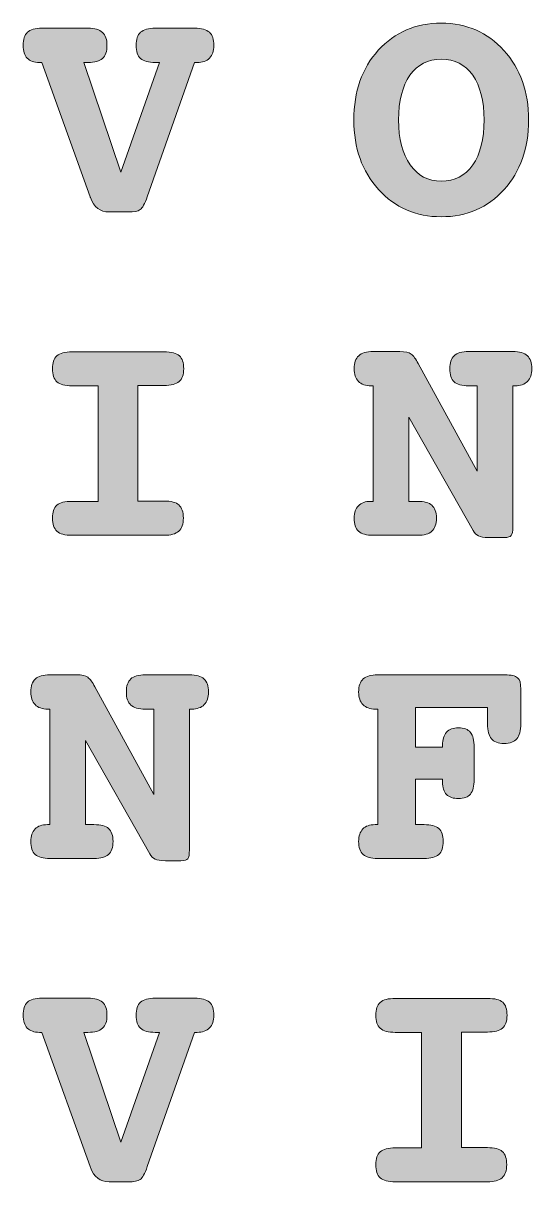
# Model space of a CAD drawing. Header units: inches. Extents: x 2 to 119, y -59 to -2.
# Drawn here: x 31.96 to 43.84, y -59 to -31.95 of the extents above; entities that cross this region are included whole.
import ezdxf

# ---------------------------------------------------------------- set-up
doc = ezdxf.new("R2010")
doc.units = ezdxf.units.IN
doc.header["$MEASUREMENT"] = 0
doc.layers.add('Ebene 1', color=7, linetype='Continuous')

# ---------------------------------------------------------------- blocks, each defined once
blk = doc.blocks.new('block 2')
at = {"layer": 'Ebene 1', "true_color": 0xffffff}
h = blk.add_hatch(color=7, dxfattribs=at)
h.dxf.hatch_style = 2
edge = h.paths.add_edge_path()
edge.add_spline(control_points=[(35.145, -32.864), (35.145, -32.864), (35.047, -32.864), (35.047, -32.864), (34.89, -32.864), (34.777, -32.833), (34.707, -32.771), (34.637, -32.708), (34.602, -32.607), (34.602, -32.467), (34.602, -32.325), (34.637, -32.222), (34.707, -32.159), (34.777, -32.097), (34.893, -32.065), (35.054, -32.065), (35.054, -32.065), (35.966, -32.065), (35.966, -32.065), (36.13, -32.065), (36.246, -32.097), (36.315, -32.159), (36.383, -32.222), (36.418, -32.325), (36.418, -32.467), (36.418, -32.595), (36.384, -32.693), (36.317, -32.761), (36.249, -32.83), (36.151, -32.864), (36.024, -32.864), (36.024, -32.864), (35.966, -32.864), (35.966, -32.864), (35.966, -32.864), (34.862, -36.001), (34.862, -36.001), (34.805, -36.165), (34.749, -36.265), (34.696, -36.301), (34.643, -36.337), (34.55, -36.355), (34.418, -36.355), (34.418, -36.355), (33.973, -36.355), (33.973, -36.355), (33.763, -36.355), (33.617, -36.243), (33.535, -36.019), (33.532, -36.012), (33.53, -36.006), (33.528, -36.001), (33.528, -36.001), (32.403, -32.864), (32.403, -32.864), (32.403, -32.864), (32.345, -32.864), (32.345, -32.864), (32.219, -32.864), (32.125, -32.831), (32.061, -32.763), (31.997, -32.696), (31.965, -32.597), (31.965, -32.467), (31.965, -32.325), (31.998, -32.222), (32.064, -32.159), (32.131, -32.097), (32.244, -32.065), (32.403, -32.065), (32.403, -32.065), (33.477, -32.065), (33.477, -32.065), (33.634, -32.065), (33.747, -32.097), (33.817, -32.161), (33.887, -32.225), (33.922, -32.327), (33.922, -32.467), (33.922, -32.607), (33.887, -32.708), (33.817, -32.771), (33.747, -32.833), (33.634, -32.864), (33.477, -32.864), (33.477, -32.864), (33.379, -32.864), (33.379, -32.864), (33.379, -32.864), (34.248, -35.429), (34.248, -35.429), (34.248, -35.429), (35.145, -32.864), (35.145, -32.864)], knot_values=[0, 0, 0, 0, 1, 1, 1, 2, 2, 2, 3, 3, 3, 4, 4, 4, 5, 5, 5, 6, 6, 6, 7, 7, 7, 8, 8, 8, 9, 9, 9, 10, 10, 10, 11, 11, 11, 12, 12, 12, 13, 13, 13, 14, 14, 14, 15, 15, 15, 16, 16, 16, 17, 17, 17, 18, 18, 18, 19, 19, 19, 20, 20, 20, 21, 21, 21, 22, 22, 22, 23, 23, 23, 24, 24, 24, 25, 25, 25, 26, 26, 26, 27, 27, 27, 28, 28, 28, 29, 29, 29, 30, 30, 30, 31, 31, 31, 31], degree=3, periodic=1)
h = blk.add_hatch(color=7, dxfattribs=at)
h.dxf.hatch_style = 2
edge = h.paths.add_edge_path()
edge.add_spline(control_points=[(43.765, -34.207), (43.765, -34.867), (43.574, -35.409), (43.192, -35.833), (42.81, -36.256), (42.322, -36.467), (41.726, -36.467), (41.136, -36.467), (40.648, -36.255), (40.263, -35.829), (39.877, -35.404), (39.685, -34.863), (39.685, -34.207), (39.685, -33.544), (39.875, -33.001), (40.257, -32.579), (40.639, -32.157), (41.129, -31.946), (41.726, -31.946), (42.319, -31.946), (42.807, -32.158), (43.19, -32.583), (43.573, -33.007), (43.765, -33.548), (43.765, -34.207)], knot_values=[0, 0, 0, 0, 1, 1, 1, 2, 2, 2, 3, 3, 3, 4, 4, 4, 5, 5, 5, 6, 6, 6, 7, 7, 7, 8, 8, 8, 8], degree=3, periodic=1)
edge = h.paths.add_edge_path()
edge.add_spline(control_points=[(41.726, -35.636), (42.037, -35.636), (42.281, -35.51), (42.46, -35.257), (42.638, -35.006), (42.727, -34.655), (42.727, -34.207), (42.727, -33.761), (42.638, -33.412), (42.461, -33.161), (42.284, -32.911), (42.039, -32.785), (41.726, -32.785), (41.416, -32.785), (41.172, -32.911), (40.995, -33.161), (40.819, -33.412), (40.73, -33.761), (40.73, -34.207), (40.73, -34.65), (40.82, -34.999), (40.999, -35.254), (41.178, -35.508), (41.421, -35.636), (41.726, -35.636)], knot_values=[0, 0, 0, 0, 1, 1, 1, 2, 2, 2, 3, 3, 3, 4, 4, 4, 5, 5, 5, 6, 6, 6, 7, 7, 7, 8, 8, 8, 8], degree=3, periodic=1)
h = blk.add_hatch(color=7, dxfattribs=at)
h.dxf.hatch_style = 2
edge = h.paths.add_edge_path()
edge.add_spline(control_points=[(35.253, -39.622), (35.424, -39.622), (35.544, -39.652), (35.611, -39.713), (35.679, -39.773), (35.713, -39.874), (35.713, -40.017), (35.713, -40.156), (35.678, -40.256), (35.608, -40.317), (35.538, -40.377), (35.42, -40.407), (35.253, -40.407), (35.253, -40.407), (34.645, -40.407), (34.645, -40.407), (34.645, -40.407), (34.645, -43.105), (34.645, -43.105), (34.645, -43.105), (35.253, -43.105), (35.253, -43.105), (35.417, -43.105), (35.534, -43.136), (35.602, -43.198), (35.671, -43.259), (35.705, -43.361), (35.705, -43.504), (35.705, -43.644), (35.67, -43.745), (35.599, -43.809), (35.527, -43.873), (35.412, -43.905), (35.253, -43.905), (35.253, -43.905), (33.104, -43.905), (33.104, -43.905), (32.94, -43.905), (32.823, -43.874), (32.754, -43.811), (32.684, -43.748), (32.649, -43.646), (32.649, -43.504), (32.649, -43.364), (32.683, -43.264), (32.752, -43.203), (32.821, -43.143), (32.938, -43.113), (33.104, -43.113), (33.104, -43.113), (33.712, -43.113), (33.712, -43.113), (33.712, -43.113), (33.712, -40.414), (33.712, -40.414), (33.712, -40.414), (33.104, -40.414), (33.104, -40.414), (32.94, -40.414), (32.823, -40.383), (32.754, -40.32), (32.684, -40.258), (32.649, -40.156), (32.649, -40.017), (32.649, -39.877), (32.683, -39.776), (32.752, -39.714), (32.821, -39.653), (32.938, -39.622), (33.104, -39.622), (33.104, -39.622), (35.253, -39.622), (35.253, -39.622)], knot_values=[0, 0, 0, 0, 1, 1, 1, 2, 2, 2, 3, 3, 3, 4, 4, 4, 5, 5, 5, 6, 6, 6, 7, 7, 7, 8, 8, 8, 9, 9, 9, 10, 10, 10, 11, 11, 11, 12, 12, 12, 13, 13, 13, 14, 14, 14, 15, 15, 15, 16, 16, 16, 17, 17, 17, 18, 18, 18, 19, 19, 19, 20, 20, 20, 21, 21, 21, 22, 22, 22, 23, 23, 23, 24, 24, 24, 24], degree=3, periodic=1)
h = blk.add_hatch(color=7, dxfattribs=at)
h.dxf.hatch_style = 2
edge = h.paths.add_edge_path()
edge.add_spline(control_points=[(42.567, -42.407), (42.567, -42.407), (42.567, -40.414), (42.567, -40.414), (42.567, -40.414), (42.369, -40.414), (42.369, -40.414), (42.209, -40.414), (42.095, -40.383), (42.027, -40.32), (41.958, -40.258), (41.924, -40.156), (41.924, -40.017), (41.924, -39.877), (41.958, -39.775), (42.027, -39.711), (42.095, -39.647), (42.209, -39.615), (42.369, -39.615), (42.369, -39.615), (43.396, -39.615), (43.396, -39.615), (43.553, -39.615), (43.666, -39.647), (43.736, -39.711), (43.806, -39.775), (43.841, -39.877), (43.841, -40.017), (43.841, -40.144), (43.807, -40.243), (43.739, -40.311), (43.672, -40.38), (43.575, -40.414), (43.45, -40.414), (43.45, -40.414), (43.396, -40.414), (43.396, -40.414), (43.396, -40.414), (43.396, -43.699), (43.396, -43.699), (43.396, -43.812), (43.384, -43.883), (43.36, -43.912), (43.336, -43.941), (43.281, -43.956), (43.197, -43.956), (43.197, -43.956), (42.835, -43.956), (42.835, -43.956), (42.72, -43.956), (42.639, -43.944), (42.593, -43.919), (42.547, -43.895), (42.506, -43.853), (42.47, -43.793), (42.47, -43.793), (40.969, -41.149), (40.969, -41.149), (40.969, -41.149), (40.969, -43.113), (40.969, -43.113), (40.969, -43.113), (41.168, -43.113), (41.168, -43.113), (41.327, -43.113), (41.441, -43.144), (41.509, -43.205), (41.578, -43.267), (41.613, -43.366), (41.613, -43.504), (41.613, -43.646), (41.578, -43.748), (41.508, -43.811), (41.438, -43.874), (41.324, -43.905), (41.168, -43.905), (41.168, -43.905), (40.137, -43.905), (40.137, -43.905), (39.98, -43.905), (39.867, -43.874), (39.797, -43.811), (39.727, -43.748), (39.692, -43.646), (39.692, -43.504), (39.692, -43.378), (39.726, -43.282), (39.793, -43.214), (39.861, -43.147), (39.956, -43.113), (40.079, -43.113), (40.079, -43.113), (40.137, -43.113), (40.137, -43.113), (40.137, -43.113), (40.137, -40.414), (40.137, -40.414), (40.137, -40.414), (40.086, -40.414), (40.086, -40.414), (39.958, -40.414), (39.861, -40.38), (39.793, -40.311), (39.726, -40.243), (39.692, -40.144), (39.692, -40.017), (39.692, -39.877), (39.727, -39.775), (39.799, -39.711), (39.87, -39.647), (39.982, -39.615), (40.137, -39.615), (40.137, -39.615), (40.759, -39.615), (40.759, -39.615), (40.887, -39.615), (40.975, -39.634), (41.025, -39.673), (41.074, -39.711), (41.129, -39.786), (41.189, -39.897), (41.189, -39.897), (42.567, -42.407), (42.567, -42.407)], knot_values=[0, 0, 0, 0, 1, 1, 1, 2, 2, 2, 3, 3, 3, 4, 4, 4, 5, 5, 5, 6, 6, 6, 7, 7, 7, 8, 8, 8, 9, 9, 9, 10, 10, 10, 11, 11, 11, 12, 12, 12, 13, 13, 13, 14, 14, 14, 15, 15, 15, 16, 16, 16, 17, 17, 17, 18, 18, 18, 19, 19, 19, 20, 20, 20, 21, 21, 21, 22, 22, 22, 23, 23, 23, 24, 24, 24, 25, 25, 25, 26, 26, 26, 27, 27, 27, 28, 28, 28, 29, 29, 29, 30, 30, 30, 31, 31, 31, 32, 32, 32, 33, 33, 33, 34, 34, 34, 35, 35, 35, 36, 36, 36, 37, 37, 37, 38, 38, 38, 39, 39, 39, 40, 40, 40, 41, 41, 41, 41], degree=3, periodic=1)
h = blk.add_hatch(color=7, dxfattribs=at)
h.dxf.hatch_style = 2
edge = h.paths.add_edge_path()
edge.add_spline(control_points=[(35.018, -49.957), (35.018, -49.957), (35.018, -47.964), (35.018, -47.964), (35.018, -47.964), (34.819, -47.964), (34.819, -47.964), (34.66, -47.964), (34.546, -47.932), (34.477, -47.869), (34.408, -47.807), (34.374, -47.706), (34.374, -47.565), (34.374, -47.426), (34.408, -47.324), (34.477, -47.26), (34.546, -47.196), (34.66, -47.164), (34.819, -47.164), (34.819, -47.164), (35.846, -47.164), (35.846, -47.164), (36.003, -47.164), (36.116, -47.196), (36.186, -47.26), (36.256, -47.324), (36.291, -47.426), (36.291, -47.565), (36.291, -47.694), (36.258, -47.792), (36.19, -47.86), (36.123, -47.929), (36.026, -47.964), (35.901, -47.964), (35.901, -47.964), (35.846, -47.964), (35.846, -47.964), (35.846, -47.964), (35.846, -51.248), (35.846, -51.248), (35.846, -51.362), (35.834, -51.433), (35.81, -51.461), (35.786, -51.49), (35.732, -51.505), (35.647, -51.505), (35.647, -51.505), (35.286, -51.505), (35.286, -51.505), (35.17, -51.505), (35.089, -51.493), (35.043, -51.469), (34.998, -51.445), (34.957, -51.403), (34.92, -51.342), (34.92, -51.342), (33.419, -48.698), (33.419, -48.698), (33.419, -48.698), (33.419, -50.662), (33.419, -50.662), (33.419, -50.662), (33.618, -50.662), (33.618, -50.662), (33.777, -50.662), (33.891, -50.693), (33.96, -50.754), (34.029, -50.816), (34.063, -50.915), (34.063, -51.053), (34.063, -51.195), (34.028, -51.297), (33.958, -51.36), (33.888, -51.423), (33.775, -51.454), (33.618, -51.454), (33.618, -51.454), (32.587, -51.454), (32.587, -51.454), (32.43, -51.454), (32.317, -51.423), (32.247, -51.36), (32.177, -51.297), (32.142, -51.195), (32.142, -51.053), (32.142, -50.927), (32.176, -50.831), (32.244, -50.763), (32.311, -50.696), (32.406, -50.662), (32.529, -50.662), (32.529, -50.662), (32.587, -50.662), (32.587, -50.662), (32.587, -50.662), (32.587, -47.964), (32.587, -47.964), (32.587, -47.964), (32.537, -47.964), (32.537, -47.964), (32.409, -47.964), (32.311, -47.929), (32.244, -47.86), (32.176, -47.792), (32.142, -47.694), (32.142, -47.565), (32.142, -47.426), (32.178, -47.324), (32.249, -47.26), (32.32, -47.196), (32.433, -47.164), (32.587, -47.164), (32.587, -47.164), (33.209, -47.164), (33.209, -47.164), (33.337, -47.164), (33.426, -47.183), (33.475, -47.222), (33.525, -47.261), (33.58, -47.335), (33.64, -47.446), (33.64, -47.446), (35.018, -49.957), (35.018, -49.957)], knot_values=[0, 0, 0, 0, 1, 1, 1, 2, 2, 2, 3, 3, 3, 4, 4, 4, 5, 5, 5, 6, 6, 6, 7, 7, 7, 8, 8, 8, 9, 9, 9, 10, 10, 10, 11, 11, 11, 12, 12, 12, 13, 13, 13, 14, 14, 14, 15, 15, 15, 16, 16, 16, 17, 17, 17, 18, 18, 18, 19, 19, 19, 20, 20, 20, 21, 21, 21, 22, 22, 22, 23, 23, 23, 24, 24, 24, 25, 25, 25, 26, 26, 26, 27, 27, 27, 28, 28, 28, 29, 29, 29, 30, 30, 30, 31, 31, 31, 32, 32, 32, 33, 33, 33, 34, 34, 34, 35, 35, 35, 36, 36, 36, 37, 37, 37, 38, 38, 38, 39, 39, 39, 40, 40, 40, 41, 41, 41, 41], degree=3, periodic=1)
h = blk.add_hatch(color=7, dxfattribs=at)
h.dxf.hatch_style = 2
edge = h.paths.add_edge_path()
edge.add_spline(control_points=[(43.208, -47.164), (43.357, -47.164), (43.458, -47.186), (43.508, -47.231), (43.559, -47.276), (43.584, -47.364), (43.584, -47.497), (43.584, -47.497), (43.584, -48.307), (43.584, -48.307), (43.584, -48.469), (43.553, -48.586), (43.492, -48.658), (43.43, -48.731), (43.331, -48.766), (43.193, -48.766), (43.056, -48.766), (42.957, -48.731), (42.897, -48.66), (42.836, -48.589), (42.807, -48.471), (42.807, -48.307), (42.807, -48.307), (42.807, -47.927), (42.807, -47.927), (42.807, -47.927), (41.124, -47.927), (41.124, -47.927), (41.124, -47.927), (41.124, -48.853), (41.124, -48.853), (41.124, -48.853), (41.757, -48.853), (41.757, -48.853), (41.757, -48.853), (41.757, -48.81), (41.757, -48.81), (41.757, -48.675), (41.788, -48.573), (41.849, -48.504), (41.911, -48.436), (42.003, -48.401), (42.126, -48.401), (42.257, -48.401), (42.351, -48.437), (42.408, -48.508), (42.466, -48.579), (42.495, -48.694), (42.495, -48.853), (42.495, -48.853), (42.495, -49.602), (42.495, -49.602), (42.495, -49.764), (42.466, -49.879), (42.408, -49.949), (42.351, -50.019), (42.257, -50.054), (42.126, -50.054), (42.003, -50.054), (41.911, -50.022), (41.849, -49.958), (41.788, -49.895), (41.757, -49.797), (41.757, -49.667), (41.757, -49.667), (41.757, -49.602), (41.757, -49.602), (41.757, -49.602), (41.124, -49.602), (41.124, -49.602), (41.124, -49.602), (41.124, -50.662), (41.124, -50.662), (41.124, -50.662), (41.324, -50.662), (41.324, -50.662), (41.484, -50.662), (41.599, -50.693), (41.668, -50.754), (41.737, -50.816), (41.772, -50.915), (41.772, -51.053), (41.772, -51.195), (41.737, -51.297), (41.666, -51.36), (41.596, -51.423), (41.482, -51.454), (41.324, -51.454), (41.324, -51.454), (40.242, -51.454), (40.242, -51.454), (40.085, -51.454), (39.972, -51.423), (39.902, -51.36), (39.832, -51.297), (39.797, -51.195), (39.797, -51.053), (39.797, -50.927), (39.83, -50.831), (39.896, -50.763), (39.962, -50.696), (40.057, -50.662), (40.18, -50.662), (40.18, -50.662), (40.242, -50.662), (40.242, -50.662), (40.242, -50.662), (40.242, -47.964), (40.242, -47.964), (40.242, -47.964), (40.187, -47.964), (40.187, -47.964), (40.062, -47.964), (39.966, -47.929), (39.898, -47.86), (39.83, -47.792), (39.797, -47.694), (39.797, -47.565), (39.797, -47.426), (39.832, -47.324), (39.903, -47.26), (39.974, -47.196), (40.087, -47.164), (40.242, -47.164), (40.242, -47.164), (43.208, -47.164), (43.208, -47.164)], knot_values=[0, 0, 0, 0, 1, 1, 1, 2, 2, 2, 3, 3, 3, 4, 4, 4, 5, 5, 5, 6, 6, 6, 7, 7, 7, 8, 8, 8, 9, 9, 9, 10, 10, 10, 11, 11, 11, 12, 12, 12, 13, 13, 13, 14, 14, 14, 15, 15, 15, 16, 16, 16, 17, 17, 17, 18, 18, 18, 19, 19, 19, 20, 20, 20, 21, 21, 21, 22, 22, 22, 23, 23, 23, 24, 24, 24, 25, 25, 25, 26, 26, 26, 27, 27, 27, 28, 28, 28, 29, 29, 29, 30, 30, 30, 31, 31, 31, 32, 32, 32, 33, 33, 33, 34, 34, 34, 35, 35, 35, 36, 36, 36, 37, 37, 37, 38, 38, 38, 39, 39, 39, 40, 40, 40, 41, 41, 41, 42, 42, 42, 42], degree=3, periodic=1)
h = blk.add_hatch(color=7, dxfattribs=at)
h.dxf.hatch_style = 2
edge = h.paths.add_edge_path()
edge.add_spline(control_points=[(35.145, -55.513), (35.145, -55.513), (35.047, -55.513), (35.047, -55.513), (34.89, -55.513), (34.777, -55.482), (34.707, -55.419), (34.637, -55.356), (34.602, -55.255), (34.602, -55.115), (34.602, -54.973), (34.637, -54.87), (34.707, -54.808), (34.777, -54.745), (34.893, -54.714), (35.054, -54.714), (35.054, -54.714), (35.966, -54.714), (35.966, -54.714), (36.13, -54.714), (36.246, -54.745), (36.315, -54.808), (36.383, -54.87), (36.418, -54.973), (36.418, -55.115), (36.418, -55.243), (36.384, -55.341), (36.317, -55.41), (36.249, -55.479), (36.151, -55.513), (36.024, -55.513), (36.024, -55.513), (35.966, -55.513), (35.966, -55.513), (35.966, -55.513), (34.862, -58.649), (34.862, -58.649), (34.805, -58.813), (34.749, -58.914), (34.696, -58.949), (34.643, -58.986), (34.55, -59.004), (34.418, -59.004), (34.418, -59.004), (33.973, -59.004), (33.973, -59.004), (33.763, -59.004), (33.617, -58.891), (33.535, -58.668), (33.532, -58.66), (33.53, -58.654), (33.528, -58.649), (33.528, -58.649), (32.403, -55.513), (32.403, -55.513), (32.403, -55.513), (32.345, -55.513), (32.345, -55.513), (32.219, -55.513), (32.125, -55.479), (32.061, -55.412), (31.997, -55.344), (31.965, -55.245), (31.965, -55.115), (31.965, -54.973), (31.998, -54.87), (32.064, -54.808), (32.131, -54.745), (32.244, -54.714), (32.403, -54.714), (32.403, -54.714), (33.477, -54.714), (33.477, -54.714), (33.634, -54.714), (33.747, -54.746), (33.817, -54.809), (33.887, -54.873), (33.922, -54.975), (33.922, -55.115), (33.922, -55.255), (33.887, -55.356), (33.817, -55.419), (33.747, -55.482), (33.634, -55.513), (33.477, -55.513), (33.477, -55.513), (33.379, -55.513), (33.379, -55.513), (33.379, -55.513), (34.248, -58.078), (34.248, -58.078), (34.248, -58.078), (35.145, -55.513), (35.145, -55.513)], knot_values=[0, 0, 0, 0, 1, 1, 1, 2, 2, 2, 3, 3, 3, 4, 4, 4, 5, 5, 5, 6, 6, 6, 7, 7, 7, 8, 8, 8, 9, 9, 9, 10, 10, 10, 11, 11, 11, 12, 12, 12, 13, 13, 13, 14, 14, 14, 15, 15, 15, 16, 16, 16, 17, 17, 17, 18, 18, 18, 19, 19, 19, 20, 20, 20, 21, 21, 21, 22, 22, 22, 23, 23, 23, 24, 24, 24, 25, 25, 25, 26, 26, 26, 27, 27, 27, 28, 28, 28, 29, 29, 29, 30, 30, 30, 31, 31, 31, 31], degree=3, periodic=1)
h = blk.add_hatch(color=7, dxfattribs=at)
h.dxf.hatch_style = 2
edge = h.paths.add_edge_path()
edge.add_spline(control_points=[(42.803, -54.721), (42.974, -54.721), (43.093, -54.751), (43.161, -54.811), (43.228, -54.872), (43.262, -54.973), (43.262, -55.115), (43.262, -55.255), (43.227, -55.355), (43.157, -55.415), (43.087, -55.476), (42.969, -55.506), (42.803, -55.506), (42.803, -55.506), (42.195, -55.506), (42.195, -55.506), (42.195, -55.506), (42.195, -58.205), (42.195, -58.205), (42.195, -58.205), (42.803, -58.205), (42.803, -58.205), (42.967, -58.205), (43.083, -58.235), (43.152, -58.297), (43.221, -58.358), (43.255, -58.46), (43.255, -58.602), (43.255, -58.742), (43.219, -58.844), (43.148, -58.908), (43.077, -58.972), (42.962, -59.004), (42.803, -59.004), (42.803, -59.004), (40.654, -59.004), (40.654, -59.004), (40.49, -59.004), (40.373, -58.972), (40.303, -58.91), (40.233, -58.847), (40.198, -58.745), (40.198, -58.602), (40.198, -58.463), (40.233, -58.362), (40.301, -58.302), (40.37, -58.242), (40.488, -58.211), (40.654, -58.211), (40.654, -58.211), (41.262, -58.211), (41.262, -58.211), (41.262, -58.211), (41.262, -55.513), (41.262, -55.513), (41.262, -55.513), (40.654, -55.513), (40.654, -55.513), (40.49, -55.513), (40.373, -55.482), (40.303, -55.419), (40.233, -55.356), (40.198, -55.255), (40.198, -55.115), (40.198, -54.975), (40.233, -54.875), (40.301, -54.813), (40.37, -54.752), (40.488, -54.721), (40.654, -54.721), (40.654, -54.721), (42.803, -54.721), (42.803, -54.721)], knot_values=[0, 0, 0, 0, 1, 1, 1, 2, 2, 2, 3, 3, 3, 4, 4, 4, 5, 5, 5, 6, 6, 6, 7, 7, 7, 8, 8, 8, 9, 9, 9, 10, 10, 10, 11, 11, 11, 12, 12, 12, 13, 13, 13, 14, 14, 14, 15, 15, 15, 16, 16, 16, 17, 17, 17, 18, 18, 18, 19, 19, 19, 20, 20, 20, 21, 21, 21, 22, 22, 22, 23, 23, 23, 24, 24, 24, 24], degree=3, periodic=1)
at = {"layer": 'Ebene 1', "lineweight": 0}
for points, knots in [([(35.145, -32.864), (35.145, -32.864), (35.047, -32.864), (35.047, -32.864), (34.89, -32.864), (34.777, -32.833), (34.707, -32.771), (34.637, -32.708), (34.602, -32.607), (34.602, -32.467), (34.602, -32.325), (34.637, -32.222), (34.707, -32.159), (34.777, -32.097), (34.893, -32.065), (35.054, -32.065), (35.054, -32.065), (35.966, -32.065), (35.966, -32.065), (36.13, -32.065), (36.246, -32.097), (36.315, -32.159), (36.383, -32.222), (36.418, -32.325), (36.418, -32.467), (36.418, -32.595), (36.384, -32.693), (36.317, -32.761), (36.249, -32.83), (36.151, -32.864), (36.024, -32.864), (36.024, -32.864), (35.966, -32.864), (35.966, -32.864), (35.966, -32.864), (34.862, -36.001), (34.862, -36.001), (34.805, -36.165), (34.749, -36.265), (34.696, -36.301), (34.643, -36.337), (34.55, -36.355), (34.418, -36.355), (34.418, -36.355), (33.973, -36.355), (33.973, -36.355), (33.763, -36.355), (33.617, -36.243), (33.535, -36.019), (33.532, -36.012), (33.53, -36.006), (33.528, -36.001), (33.528, -36.001), (32.403, -32.864), (32.403, -32.864), (32.403, -32.864), (32.345, -32.864), (32.345, -32.864), (32.219, -32.864), (32.125, -32.831), (32.061, -32.763), (31.997, -32.696), (31.965, -32.597), (31.965, -32.467), (31.965, -32.325), (31.998, -32.222), (32.064, -32.159), (32.131, -32.097), (32.244, -32.065), (32.403, -32.065), (32.403, -32.065), (33.477, -32.065), (33.477, -32.065), (33.634, -32.065), (33.747, -32.097), (33.817, -32.161), (33.887, -32.225), (33.922, -32.327), (33.922, -32.467), (33.922, -32.607), (33.887, -32.708), (33.817, -32.771), (33.747, -32.833), (33.634, -32.864), (33.477, -32.864), (33.477, -32.864), (33.379, -32.864), (33.379, -32.864), (33.379, -32.864), (34.248, -35.429), (34.248, -35.429), (34.248, -35.429), (35.145, -32.864), (35.145, -32.864)], [0, 0, 0, 0, 1, 1, 1, 2, 2, 2, 3, 3, 3, 4, 4, 4, 5, 5, 5, 6, 6, 6, 7, 7, 7, 8, 8, 8, 9, 9, 9, 10, 10, 10, 11, 11, 11, 12, 12, 12, 13, 13, 13, 14, 14, 14, 15, 15, 15, 16, 16, 16, 17, 17, 17, 18, 18, 18, 19, 19, 19, 20, 20, 20, 21, 21, 21, 22, 22, 22, 23, 23, 23, 24, 24, 24, 25, 25, 25, 26, 26, 26, 27, 27, 27, 28, 28, 28, 29, 29, 29, 30, 30, 30, 31, 31, 31, 31]), ([(43.765, -34.207), (43.765, -34.867), (43.574, -35.409), (43.192, -35.833), (42.81, -36.256), (42.322, -36.467), (41.726, -36.467), (41.136, -36.467), (40.648, -36.255), (40.263, -35.829), (39.877, -35.404), (39.685, -34.863), (39.685, -34.207), (39.685, -33.544), (39.875, -33.001), (40.257, -32.579), (40.639, -32.157), (41.129, -31.946), (41.726, -31.946), (42.319, -31.946), (42.807, -32.158), (43.19, -32.583), (43.573, -33.007), (43.765, -33.548), (43.765, -34.207)], [0, 0, 0, 0, 1, 1, 1, 2, 2, 2, 3, 3, 3, 4, 4, 4, 5, 5, 5, 6, 6, 6, 7, 7, 7, 8, 8, 8, 8]), ([(41.726, -35.636), (42.037, -35.636), (42.281, -35.51), (42.46, -35.257), (42.638, -35.006), (42.727, -34.655), (42.727, -34.207), (42.727, -33.761), (42.638, -33.412), (42.461, -33.161), (42.284, -32.911), (42.039, -32.785), (41.726, -32.785), (41.416, -32.785), (41.172, -32.911), (40.995, -33.161), (40.819, -33.412), (40.73, -33.761), (40.73, -34.207), (40.73, -34.65), (40.82, -34.999), (40.999, -35.254), (41.178, -35.508), (41.421, -35.636), (41.726, -35.636)], [0, 0, 0, 0, 1, 1, 1, 2, 2, 2, 3, 3, 3, 4, 4, 4, 5, 5, 5, 6, 6, 6, 7, 7, 7, 8, 8, 8, 8]), ([(35.253, -39.622), (35.424, -39.622), (35.544, -39.652), (35.611, -39.713), (35.679, -39.773), (35.713, -39.874), (35.713, -40.017), (35.713, -40.156), (35.678, -40.256), (35.608, -40.317), (35.538, -40.377), (35.42, -40.407), (35.253, -40.407), (35.253, -40.407), (34.645, -40.407), (34.645, -40.407), (34.645, -40.407), (34.645, -43.105), (34.645, -43.105), (34.645, -43.105), (35.253, -43.105), (35.253, -43.105), (35.417, -43.105), (35.534, -43.136), (35.602, -43.198), (35.671, -43.259), (35.705, -43.361), (35.705, -43.504), (35.705, -43.644), (35.67, -43.745), (35.599, -43.809), (35.527, -43.873), (35.412, -43.905), (35.253, -43.905), (35.253, -43.905), (33.104, -43.905), (33.104, -43.905), (32.94, -43.905), (32.823, -43.874), (32.754, -43.811), (32.684, -43.748), (32.649, -43.646), (32.649, -43.504), (32.649, -43.364), (32.683, -43.264), (32.752, -43.203), (32.821, -43.143), (32.938, -43.113), (33.104, -43.113), (33.104, -43.113), (33.712, -43.113), (33.712, -43.113), (33.712, -43.113), (33.712, -40.414), (33.712, -40.414), (33.712, -40.414), (33.104, -40.414), (33.104, -40.414), (32.94, -40.414), (32.823, -40.383), (32.754, -40.32), (32.684, -40.258), (32.649, -40.156), (32.649, -40.017), (32.649, -39.877), (32.683, -39.776), (32.752, -39.714), (32.821, -39.653), (32.938, -39.622), (33.104, -39.622), (33.104, -39.622), (35.253, -39.622), (35.253, -39.622)], [0, 0, 0, 0, 1, 1, 1, 2, 2, 2, 3, 3, 3, 4, 4, 4, 5, 5, 5, 6, 6, 6, 7, 7, 7, 8, 8, 8, 9, 9, 9, 10, 10, 10, 11, 11, 11, 12, 12, 12, 13, 13, 13, 14, 14, 14, 15, 15, 15, 16, 16, 16, 17, 17, 17, 18, 18, 18, 19, 19, 19, 20, 20, 20, 21, 21, 21, 22, 22, 22, 23, 23, 23, 24, 24, 24, 24]), ([(42.567, -42.407), (42.567, -42.407), (42.567, -40.414), (42.567, -40.414), (42.567, -40.414), (42.369, -40.414), (42.369, -40.414), (42.209, -40.414), (42.095, -40.383), (42.027, -40.32), (41.958, -40.258), (41.924, -40.156), (41.924, -40.017), (41.924, -39.877), (41.958, -39.775), (42.027, -39.711), (42.095, -39.647), (42.209, -39.615), (42.369, -39.615), (42.369, -39.615), (43.396, -39.615), (43.396, -39.615), (43.553, -39.615), (43.666, -39.647), (43.736, -39.711), (43.806, -39.775), (43.841, -39.877), (43.841, -40.017), (43.841, -40.144), (43.807, -40.243), (43.739, -40.311), (43.672, -40.38), (43.575, -40.414), (43.45, -40.414), (43.45, -40.414), (43.396, -40.414), (43.396, -40.414), (43.396, -40.414), (43.396, -43.699), (43.396, -43.699), (43.396, -43.812), (43.384, -43.883), (43.36, -43.912), (43.336, -43.941), (43.281, -43.956), (43.197, -43.956), (43.197, -43.956), (42.835, -43.956), (42.835, -43.956), (42.72, -43.956), (42.639, -43.944), (42.593, -43.919), (42.547, -43.895), (42.506, -43.853), (42.47, -43.793), (42.47, -43.793), (40.969, -41.149), (40.969, -41.149), (40.969, -41.149), (40.969, -43.113), (40.969, -43.113), (40.969, -43.113), (41.168, -43.113), (41.168, -43.113), (41.327, -43.113), (41.441, -43.144), (41.509, -43.205), (41.578, -43.267), (41.613, -43.366), (41.613, -43.504), (41.613, -43.646), (41.578, -43.748), (41.508, -43.811), (41.438, -43.874), (41.324, -43.905), (41.168, -43.905), (41.168, -43.905), (40.137, -43.905), (40.137, -43.905), (39.98, -43.905), (39.867, -43.874), (39.797, -43.811), (39.727, -43.748), (39.692, -43.646), (39.692, -43.504), (39.692, -43.378), (39.726, -43.282), (39.793, -43.214), (39.861, -43.147), (39.956, -43.113), (40.079, -43.113), (40.079, -43.113), (40.137, -43.113), (40.137, -43.113), (40.137, -43.113), (40.137, -40.414), (40.137, -40.414), (40.137, -40.414), (40.086, -40.414), (40.086, -40.414), (39.958, -40.414), (39.861, -40.38), (39.793, -40.311), (39.726, -40.243), (39.692, -40.144), (39.692, -40.017), (39.692, -39.877), (39.727, -39.775), (39.799, -39.711), (39.87, -39.647), (39.982, -39.615), (40.137, -39.615), (40.137, -39.615), (40.759, -39.615), (40.759, -39.615), (40.887, -39.615), (40.975, -39.634), (41.025, -39.673), (41.074, -39.711), (41.129, -39.786), (41.189, -39.897), (41.189, -39.897), (42.567, -42.407), (42.567, -42.407)], [0, 0, 0, 0, 1, 1, 1, 2, 2, 2, 3, 3, 3, 4, 4, 4, 5, 5, 5, 6, 6, 6, 7, 7, 7, 8, 8, 8, 9, 9, 9, 10, 10, 10, 11, 11, 11, 12, 12, 12, 13, 13, 13, 14, 14, 14, 15, 15, 15, 16, 16, 16, 17, 17, 17, 18, 18, 18, 19, 19, 19, 20, 20, 20, 21, 21, 21, 22, 22, 22, 23, 23, 23, 24, 24, 24, 25, 25, 25, 26, 26, 26, 27, 27, 27, 28, 28, 28, 29, 29, 29, 30, 30, 30, 31, 31, 31, 32, 32, 32, 33, 33, 33, 34, 34, 34, 35, 35, 35, 36, 36, 36, 37, 37, 37, 38, 38, 38, 39, 39, 39, 40, 40, 40, 41, 41, 41, 41]), ([(35.018, -49.957), (35.018, -49.957), (35.018, -47.964), (35.018, -47.964), (35.018, -47.964), (34.819, -47.964), (34.819, -47.964), (34.66, -47.964), (34.546, -47.932), (34.477, -47.869), (34.408, -47.807), (34.374, -47.706), (34.374, -47.565), (34.374, -47.426), (34.408, -47.324), (34.477, -47.26), (34.546, -47.196), (34.66, -47.164), (34.819, -47.164), (34.819, -47.164), (35.846, -47.164), (35.846, -47.164), (36.003, -47.164), (36.116, -47.196), (36.186, -47.26), (36.256, -47.324), (36.291, -47.426), (36.291, -47.565), (36.291, -47.694), (36.258, -47.792), (36.19, -47.86), (36.123, -47.929), (36.026, -47.964), (35.901, -47.964), (35.901, -47.964), (35.846, -47.964), (35.846, -47.964), (35.846, -47.964), (35.846, -51.248), (35.846, -51.248), (35.846, -51.362), (35.834, -51.433), (35.81, -51.461), (35.786, -51.49), (35.732, -51.505), (35.647, -51.505), (35.647, -51.505), (35.286, -51.505), (35.286, -51.505), (35.17, -51.505), (35.089, -51.493), (35.043, -51.469), (34.998, -51.445), (34.957, -51.403), (34.92, -51.342), (34.92, -51.342), (33.419, -48.698), (33.419, -48.698), (33.419, -48.698), (33.419, -50.662), (33.419, -50.662), (33.419, -50.662), (33.618, -50.662), (33.618, -50.662), (33.777, -50.662), (33.891, -50.693), (33.96, -50.754), (34.029, -50.816), (34.063, -50.915), (34.063, -51.053), (34.063, -51.195), (34.028, -51.297), (33.958, -51.36), (33.888, -51.423), (33.775, -51.454), (33.618, -51.454), (33.618, -51.454), (32.587, -51.454), (32.587, -51.454), (32.43, -51.454), (32.317, -51.423), (32.247, -51.36), (32.177, -51.297), (32.142, -51.195), (32.142, -51.053), (32.142, -50.927), (32.176, -50.831), (32.244, -50.763), (32.311, -50.696), (32.406, -50.662), (32.529, -50.662), (32.529, -50.662), (32.587, -50.662), (32.587, -50.662), (32.587, -50.662), (32.587, -47.964), (32.587, -47.964), (32.587, -47.964), (32.537, -47.964), (32.537, -47.964), (32.409, -47.964), (32.311, -47.929), (32.244, -47.86), (32.176, -47.792), (32.142, -47.694), (32.142, -47.565), (32.142, -47.426), (32.178, -47.324), (32.249, -47.26), (32.32, -47.196), (32.433, -47.164), (32.587, -47.164), (32.587, -47.164), (33.209, -47.164), (33.209, -47.164), (33.337, -47.164), (33.426, -47.183), (33.475, -47.222), (33.525, -47.261), (33.58, -47.335), (33.64, -47.446), (33.64, -47.446), (35.018, -49.957), (35.018, -49.957)], [0, 0, 0, 0, 1, 1, 1, 2, 2, 2, 3, 3, 3, 4, 4, 4, 5, 5, 5, 6, 6, 6, 7, 7, 7, 8, 8, 8, 9, 9, 9, 10, 10, 10, 11, 11, 11, 12, 12, 12, 13, 13, 13, 14, 14, 14, 15, 15, 15, 16, 16, 16, 17, 17, 17, 18, 18, 18, 19, 19, 19, 20, 20, 20, 21, 21, 21, 22, 22, 22, 23, 23, 23, 24, 24, 24, 25, 25, 25, 26, 26, 26, 27, 27, 27, 28, 28, 28, 29, 29, 29, 30, 30, 30, 31, 31, 31, 32, 32, 32, 33, 33, 33, 34, 34, 34, 35, 35, 35, 36, 36, 36, 37, 37, 37, 38, 38, 38, 39, 39, 39, 40, 40, 40, 41, 41, 41, 41]), ([(43.208, -47.164), (43.357, -47.164), (43.458, -47.186), (43.508, -47.231), (43.559, -47.276), (43.584, -47.364), (43.584, -47.497), (43.584, -47.497), (43.584, -48.307), (43.584, -48.307), (43.584, -48.469), (43.553, -48.586), (43.492, -48.658), (43.43, -48.731), (43.331, -48.766), (43.193, -48.766), (43.056, -48.766), (42.957, -48.731), (42.897, -48.66), (42.836, -48.589), (42.807, -48.471), (42.807, -48.307), (42.807, -48.307), (42.807, -47.927), (42.807, -47.927), (42.807, -47.927), (41.124, -47.927), (41.124, -47.927), (41.124, -47.927), (41.124, -48.853), (41.124, -48.853), (41.124, -48.853), (41.757, -48.853), (41.757, -48.853), (41.757, -48.853), (41.757, -48.81), (41.757, -48.81), (41.757, -48.675), (41.788, -48.573), (41.849, -48.504), (41.911, -48.436), (42.003, -48.401), (42.126, -48.401), (42.257, -48.401), (42.351, -48.437), (42.408, -48.508), (42.466, -48.579), (42.495, -48.694), (42.495, -48.853), (42.495, -48.853), (42.495, -49.602), (42.495, -49.602), (42.495, -49.764), (42.466, -49.879), (42.408, -49.949), (42.351, -50.019), (42.257, -50.054), (42.126, -50.054), (42.003, -50.054), (41.911, -50.022), (41.849, -49.958), (41.788, -49.895), (41.757, -49.797), (41.757, -49.667), (41.757, -49.667), (41.757, -49.602), (41.757, -49.602), (41.757, -49.602), (41.124, -49.602), (41.124, -49.602), (41.124, -49.602), (41.124, -50.662), (41.124, -50.662), (41.124, -50.662), (41.324, -50.662), (41.324, -50.662), (41.484, -50.662), (41.599, -50.693), (41.668, -50.754), (41.737, -50.816), (41.772, -50.915), (41.772, -51.053), (41.772, -51.195), (41.737, -51.297), (41.666, -51.36), (41.596, -51.423), (41.482, -51.454), (41.324, -51.454), (41.324, -51.454), (40.242, -51.454), (40.242, -51.454), (40.085, -51.454), (39.972, -51.423), (39.902, -51.36), (39.832, -51.297), (39.797, -51.195), (39.797, -51.053), (39.797, -50.927), (39.83, -50.831), (39.896, -50.763), (39.962, -50.696), (40.057, -50.662), (40.18, -50.662), (40.18, -50.662), (40.242, -50.662), (40.242, -50.662), (40.242, -50.662), (40.242, -47.964), (40.242, -47.964), (40.242, -47.964), (40.187, -47.964), (40.187, -47.964), (40.062, -47.964), (39.966, -47.929), (39.898, -47.86), (39.83, -47.792), (39.797, -47.694), (39.797, -47.565), (39.797, -47.426), (39.832, -47.324), (39.903, -47.26), (39.974, -47.196), (40.087, -47.164), (40.242, -47.164), (40.242, -47.164), (43.208, -47.164), (43.208, -47.164)], [0, 0, 0, 0, 1, 1, 1, 2, 2, 2, 3, 3, 3, 4, 4, 4, 5, 5, 5, 6, 6, 6, 7, 7, 7, 8, 8, 8, 9, 9, 9, 10, 10, 10, 11, 11, 11, 12, 12, 12, 13, 13, 13, 14, 14, 14, 15, 15, 15, 16, 16, 16, 17, 17, 17, 18, 18, 18, 19, 19, 19, 20, 20, 20, 21, 21, 21, 22, 22, 22, 23, 23, 23, 24, 24, 24, 25, 25, 25, 26, 26, 26, 27, 27, 27, 28, 28, 28, 29, 29, 29, 30, 30, 30, 31, 31, 31, 32, 32, 32, 33, 33, 33, 34, 34, 34, 35, 35, 35, 36, 36, 36, 37, 37, 37, 38, 38, 38, 39, 39, 39, 40, 40, 40, 41, 41, 41, 42, 42, 42, 42]), ([(35.145, -55.513), (35.145, -55.513), (35.047, -55.513), (35.047, -55.513), (34.89, -55.513), (34.777, -55.482), (34.707, -55.419), (34.637, -55.356), (34.602, -55.255), (34.602, -55.115), (34.602, -54.973), (34.637, -54.87), (34.707, -54.808), (34.777, -54.745), (34.893, -54.714), (35.054, -54.714), (35.054, -54.714), (35.966, -54.714), (35.966, -54.714), (36.13, -54.714), (36.246, -54.745), (36.315, -54.808), (36.383, -54.87), (36.418, -54.973), (36.418, -55.115), (36.418, -55.243), (36.384, -55.341), (36.317, -55.41), (36.249, -55.479), (36.151, -55.513), (36.024, -55.513), (36.024, -55.513), (35.966, -55.513), (35.966, -55.513), (35.966, -55.513), (34.862, -58.649), (34.862, -58.649), (34.805, -58.813), (34.749, -58.914), (34.696, -58.949), (34.643, -58.986), (34.55, -59.004), (34.418, -59.004), (34.418, -59.004), (33.973, -59.004), (33.973, -59.004), (33.763, -59.004), (33.617, -58.891), (33.535, -58.668), (33.532, -58.66), (33.53, -58.654), (33.528, -58.649), (33.528, -58.649), (32.403, -55.513), (32.403, -55.513), (32.403, -55.513), (32.345, -55.513), (32.345, -55.513), (32.219, -55.513), (32.125, -55.479), (32.061, -55.412), (31.997, -55.344), (31.965, -55.245), (31.965, -55.115), (31.965, -54.973), (31.998, -54.87), (32.064, -54.808), (32.131, -54.745), (32.244, -54.714), (32.403, -54.714), (32.403, -54.714), (33.477, -54.714), (33.477, -54.714), (33.634, -54.714), (33.747, -54.746), (33.817, -54.809), (33.887, -54.873), (33.922, -54.975), (33.922, -55.115), (33.922, -55.255), (33.887, -55.356), (33.817, -55.419), (33.747, -55.482), (33.634, -55.513), (33.477, -55.513), (33.477, -55.513), (33.379, -55.513), (33.379, -55.513), (33.379, -55.513), (34.248, -58.078), (34.248, -58.078), (34.248, -58.078), (35.145, -55.513), (35.145, -55.513)], [0, 0, 0, 0, 1, 1, 1, 2, 2, 2, 3, 3, 3, 4, 4, 4, 5, 5, 5, 6, 6, 6, 7, 7, 7, 8, 8, 8, 9, 9, 9, 10, 10, 10, 11, 11, 11, 12, 12, 12, 13, 13, 13, 14, 14, 14, 15, 15, 15, 16, 16, 16, 17, 17, 17, 18, 18, 18, 19, 19, 19, 20, 20, 20, 21, 21, 21, 22, 22, 22, 23, 23, 23, 24, 24, 24, 25, 25, 25, 26, 26, 26, 27, 27, 27, 28, 28, 28, 29, 29, 29, 30, 30, 30, 31, 31, 31, 31]), ([(42.803, -54.721), (42.974, -54.721), (43.093, -54.751), (43.161, -54.811), (43.228, -54.872), (43.262, -54.973), (43.262, -55.115), (43.262, -55.255), (43.227, -55.355), (43.157, -55.415), (43.087, -55.476), (42.969, -55.506), (42.803, -55.506), (42.803, -55.506), (42.195, -55.506), (42.195, -55.506), (42.195, -55.506), (42.195, -58.205), (42.195, -58.205), (42.195, -58.205), (42.803, -58.205), (42.803, -58.205), (42.967, -58.205), (43.083, -58.235), (43.152, -58.297), (43.221, -58.358), (43.255, -58.46), (43.255, -58.602), (43.255, -58.742), (43.219, -58.844), (43.148, -58.908), (43.077, -58.972), (42.962, -59.004), (42.803, -59.004), (42.803, -59.004), (40.654, -59.004), (40.654, -59.004), (40.49, -59.004), (40.373, -58.972), (40.303, -58.91), (40.233, -58.847), (40.198, -58.745), (40.198, -58.602), (40.198, -58.463), (40.233, -58.362), (40.301, -58.302), (40.37, -58.242), (40.488, -58.211), (40.654, -58.211), (40.654, -58.211), (41.262, -58.211), (41.262, -58.211), (41.262, -58.211), (41.262, -55.513), (41.262, -55.513), (41.262, -55.513), (40.654, -55.513), (40.654, -55.513), (40.49, -55.513), (40.373, -55.482), (40.303, -55.419), (40.233, -55.356), (40.198, -55.255), (40.198, -55.115), (40.198, -54.975), (40.233, -54.875), (40.301, -54.813), (40.37, -54.752), (40.488, -54.721), (40.654, -54.721), (40.654, -54.721), (42.803, -54.721), (42.803, -54.721)], [0, 0, 0, 0, 1, 1, 1, 2, 2, 2, 3, 3, 3, 4, 4, 4, 5, 5, 5, 6, 6, 6, 7, 7, 7, 8, 8, 8, 9, 9, 9, 10, 10, 10, 11, 11, 11, 12, 12, 12, 13, 13, 13, 14, 14, 14, 15, 15, 15, 16, 16, 16, 17, 17, 17, 18, 18, 18, 19, 19, 19, 20, 20, 20, 21, 21, 21, 22, 22, 22, 23, 23, 23, 24, 24, 24, 24])]:
    blk.add_open_spline(points, degree=3, knots=knots, dxfattribs=at)

msp = doc.modelspace()

# ---------------------------------------------------------------- block references
at = {"layer": 'Ebene 1'}
msp.add_blockref('block 2', (0, 0), dxfattribs=at)

doc.saveas('drawing.dxf')
